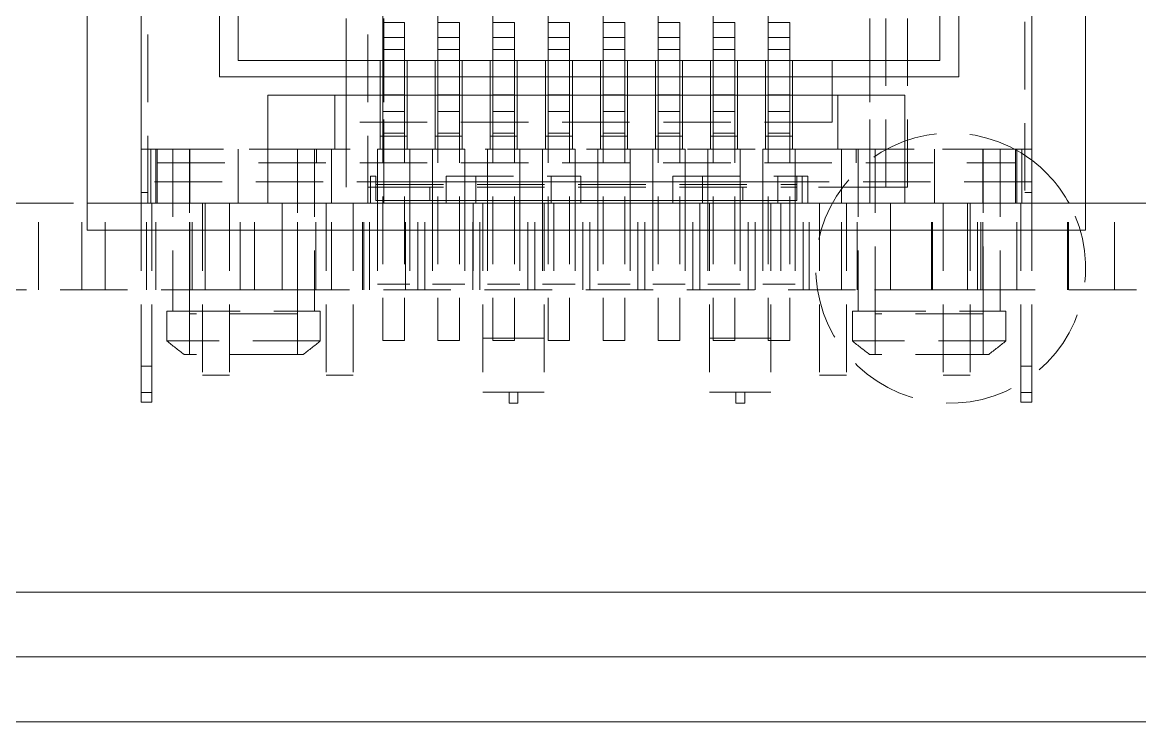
# Model space of a CAD drawing. Extents: x 2 to 587, y 5 to 415.
# Drawn here: x 187.46 to 208.16, y 99.36 to 112.32 of the extents above; entities that cross this region are included whole.
import ezdxf

# ---------------------------------------------------------------- set-up
doc = ezdxf.new("R2010")
doc.units = 0
doc.header["$LTSCALE"] = 5
doc.header["$MEASUREMENT"] = 0
doc.linetypes.add('HIDDEN', pattern=[0.375, 0.25, -0.125])
doc.layers.get('0').update_dxf_attribs({"linetype": 'CONTINUOUS', "lineweight": 25})
doc.layers.add('1', color=1, linetype='HIDDEN', lineweight=13)

# ---------------------------------------------------------------- blocks, each defined once
blk = doc.blocks.new('HIDDEN2')
at = {"layer": '1'}
for p, q in [((193.461, 121.764), (193.461, 108.964)), ((193.861, 108.964), (193.861, 121.764)), ((194.161, 121.764), (194.161, 108.964)), ((194.161, 108.964), (194.161, 121.764)), ((203.161, 108.964), (203.161, 121.764)), ((203.161, 121.764), (203.161, 108.964)), ((203.461, 121.764), (203.461, 108.964)), ((203.861, 121.764), (203.861, 109.264)), ((189.786, 108.964), (189.786, 119.824)), ((206.036, 119.824), (206.036, 108.964)), ((194.541, 112.032), (194.141, 112.032)), ((195.561, 112.032), (195.161, 112.032)), ((196.581, 112.032), (196.181, 112.032)), ((197.601, 112.032), (197.201, 112.032)), ((198.621, 112.032), (198.221, 112.032)), ((199.641, 112.032), (199.241, 112.032)), ((200.661, 112.032), (200.261, 112.032)), ((201.681, 112.032), (201.281, 112.032)), ((194.541, 111.814), (194.141, 111.814)), ((195.561, 111.814), (195.161, 111.814)), ((196.581, 111.814), (196.181, 111.814)), ((197.601, 111.814), (197.201, 111.814)), ((198.621, 111.814), (198.221, 111.814)), ((199.641, 111.814), (199.241, 111.814)), ((200.661, 111.814), (200.261, 111.814)), ((201.681, 111.814), (201.281, 111.814)), ((193.462, 110.464), (193.462, 111.609)), ((194.091, 111.609), (194.091, 110.464)), ((194.141, 110.972), (194.141, 111.609)), ((194.541, 110.972), (194.541, 111.609)), ((194.591, 111.609), (194.591, 110.464)), ((195.111, 111.609), (195.111, 110.464)), ((195.161, 110.972), (195.161, 111.609)), ((195.561, 110.972), (195.561, 111.609)), ((195.611, 111.609), (195.611, 110.464)), ((196.131, 111.609), (196.131, 110.464)), ((196.181, 110.972), (196.181, 111.609)), ((196.581, 110.972), (196.581, 111.609)), ((196.631, 111.609), (196.631, 110.464)), ((197.151, 111.609), (197.151, 110.464)), ((197.201, 110.972), (197.201, 111.609)), ((197.601, 110.972), (197.601, 111.609)), ((197.651, 111.609), (197.651, 110.464)), ((198.171, 111.609), (198.171, 110.464)), ((198.221, 110.972), (198.221, 111.609)), ((198.621, 110.972), (198.621, 111.609)), ((198.671, 111.609), (198.671, 110.464)), ((199.191, 111.609), (199.191, 110.464)), ((199.241, 110.972), (199.241, 111.609)), ((199.641, 110.972), (199.641, 111.609)), ((199.691, 111.609), (199.691, 110.464)), ((200.211, 111.609), (200.211, 110.464)), ((200.261, 110.972), (200.261, 111.609)), ((200.661, 110.972), (200.661, 111.609)), ((200.711, 111.609), (200.711, 110.464)), ((201.231, 111.609), (201.231, 110.464)), ((201.281, 110.972), (201.281, 111.609)), ((201.681, 110.972), (201.681, 111.609)), ((201.731, 111.609), (201.731, 110.464)), ((202.462, 110.464), (202.462, 111.609)), ((192.011, 109.964), (192.011, 110.964)), ((193.251, 110.964), (192.011, 110.964)), ((194.091, 110.964), (193.251, 110.964)), ((193.251, 109.964), (193.251, 110.964)), ((194.591, 110.964), (194.091, 110.964)), ((194.141, 110.972), (194.141, 110.264)), ((194.141, 110.972), (194.541, 110.972)), ((194.541, 110.972), (194.141, 110.972)), ((194.141, 110.964), (194.141, 106.424)), ((194.541, 110.972), (194.541, 110.264)), ((194.541, 110.964), (194.541, 106.424)), ((195.111, 110.964), (194.591, 110.964)), ((195.611, 110.964), (195.111, 110.964)), ((195.161, 110.972), (195.161, 110.264)), ((195.161, 110.972), (195.561, 110.972)), ((195.561, 110.972), (195.161, 110.972)), ((195.161, 110.964), (195.161, 106.424)), ((195.561, 110.972), (195.561, 110.264)), ((195.561, 110.964), (195.561, 106.424)), ((196.131, 110.964), (195.611, 110.964)), ((196.631, 110.964), (196.131, 110.964)), ((196.181, 110.972), (196.181, 110.264)), ((196.181, 110.972), (196.581, 110.972)), ((196.581, 110.972), (196.181, 110.972)), ((196.181, 110.964), (196.181, 106.424)), ((196.581, 110.972), (196.581, 110.264)), ((196.581, 110.964), (196.581, 106.424)), ((197.151, 110.964), (196.631, 110.964)), ((197.651, 110.964), (197.151, 110.964)), ((197.201, 110.972), (197.201, 110.264)), ((197.201, 110.972), (197.601, 110.972)), ((197.601, 110.972), (197.201, 110.972)), ((197.201, 110.964), (197.201, 106.424)), ((197.601, 110.972), (197.601, 110.264)), ((197.601, 110.964), (197.601, 106.424)), ((198.171, 110.964), (197.651, 110.964)), ((198.671, 110.964), (198.171, 110.964)), ((198.221, 110.972), (198.221, 110.264)), ((198.221, 110.972), (198.621, 110.972)), ((198.621, 110.972), (198.221, 110.972)), ((198.221, 110.964), (198.221, 106.424)), ((198.621, 110.972), (198.621, 110.264)), ((198.621, 110.964), (198.621, 106.424)), ((199.191, 110.964), (198.671, 110.964)), ((199.691, 110.964), (199.191, 110.964)), ((199.241, 110.972), (199.241, 110.264)), ((199.241, 110.972), (199.641, 110.972)), ((199.641, 110.972), (199.241, 110.972)), ((199.241, 110.964), (199.241, 106.424)), ((199.641, 110.972), (199.641, 110.264)), ((199.641, 110.964), (199.641, 106.424)), ((200.211, 110.964), (199.691, 110.964)), ((200.711, 110.964), (200.211, 110.964)), ((200.261, 110.972), (200.261, 110.264)), ((200.261, 110.972), (200.661, 110.972)), ((200.661, 110.972), (200.261, 110.972)), ((200.261, 110.964), (200.261, 106.424)), ((200.661, 110.972), (200.661, 110.264)), ((200.661, 110.964), (200.661, 106.424)), ((201.231, 110.964), (200.711, 110.964)), ((201.731, 110.964), (201.231, 110.964)), ((201.281, 110.972), (201.281, 110.264)), ((201.281, 110.972), (201.681, 110.972)), ((201.681, 110.972), (201.281, 110.972)), ((201.281, 110.964), (201.281, 106.424)), ((201.681, 110.972), (201.681, 110.264)), ((201.681, 110.964), (201.681, 106.424)), ((202.571, 110.964), (201.731, 110.964)), ((203.811, 110.964), (202.571, 110.964)), ((202.571, 109.964), (202.571, 110.964)), ((203.811, 109.964), (203.811, 110.964)), ((194.541, 110.664), (194.141, 110.664)), ((195.561, 110.664), (195.161, 110.664)), ((196.581, 110.664), (196.181, 110.664)), ((197.601, 110.664), (197.201, 110.664)), ((198.621, 110.664), (198.221, 110.664)), ((199.641, 110.664), (199.241, 110.664)), ((200.661, 110.664), (200.261, 110.664)), ((201.681, 110.664), (201.281, 110.664)), ((202.462, 110.464), (193.462, 110.464)), ((194.091, 110.464), (194.091, 110.209)), ((194.591, 110.209), (194.591, 110.464)), ((195.111, 110.464), (195.111, 110.209)), ((195.611, 110.209), (195.611, 110.464)), ((196.131, 110.464), (196.131, 110.209)), ((196.631, 110.209), (196.631, 110.464)), ((197.151, 110.464), (197.151, 110.209)), ((197.651, 110.209), (197.651, 110.464)), ((198.171, 110.464), (198.171, 110.209)), ((198.671, 110.209), (198.671, 110.464)), ((199.191, 110.464), (199.191, 110.209)), ((199.691, 110.209), (199.691, 110.464)), ((200.211, 110.464), (200.211, 110.209)), ((200.711, 110.209), (200.711, 110.464)), ((201.231, 110.464), (201.231, 110.209)), ((201.731, 110.209), (201.731, 110.464)), ((194.091, 109.964), (194.091, 110.209)), ((194.091, 110.209), (194.591, 110.209)), ((194.141, 110.264), (194.541, 110.264)), ((194.591, 109.964), (194.591, 110.209)), ((195.111, 109.964), (195.111, 110.209)), ((195.111, 110.209), (195.611, 110.209)), ((195.161, 110.264), (195.561, 110.264)), ((195.611, 109.964), (195.611, 110.209)), ((196.131, 109.964), (196.131, 110.209)), ((196.131, 110.209), (196.631, 110.209)), ((196.181, 110.264), (196.581, 110.264)), ((196.631, 109.964), (196.631, 110.209)), ((197.151, 109.964), (197.151, 110.209)), ((197.151, 110.209), (197.651, 110.209)), ((197.201, 110.264), (197.601, 110.264)), ((197.651, 109.964), (197.651, 110.209)), ((198.171, 109.964), (198.171, 110.209)), ((198.171, 110.209), (198.671, 110.209)), ((198.221, 110.264), (198.621, 110.264)), ((198.671, 109.964), (198.671, 110.209)), ((199.191, 109.964), (199.191, 110.209)), ((199.191, 110.209), (199.691, 110.209)), ((199.241, 110.264), (199.641, 110.264)), ((199.691, 109.964), (199.691, 110.209)), ((200.211, 109.964), (200.211, 110.209)), ((200.211, 110.209), (200.711, 110.209)), ((200.261, 110.264), (200.661, 110.264)), ((200.711, 109.964), (200.711, 110.209)), ((201.231, 109.964), (201.231, 110.209)), ((201.231, 110.209), (201.731, 110.209)), ((201.281, 110.264), (201.681, 110.264)), ((201.731, 109.964), (201.731, 110.209)), ((189.661, 109.964), (189.661, 108.964)), ((189.661, 109.964), (189.901, 109.964)), ((189.841, 109.964), (189.841, 108.964)), ((189.841, 109.964), (189.961, 109.964)), ((189.901, 109.964), (189.937, 109.964)), ((189.936, 109.964), (193.186, 109.964)), ((189.936, 109.964), (189.936, 108.964)), ((189.961, 109.964), (189.961, 109.714)), ((192.911, 109.964), (189.961, 109.964)), ((190.247, 109.964), (190.247, 106.964)), ((190.561, 106.914), (190.561, 109.964)), ((190.566, 109.964), (190.566, 108.964)), ((191.461, 108.964), (191.461, 109.964)), ((192.011, 108.964), (192.011, 109.964)), ((192.561, 106.914), (192.561, 109.964)), ((192.875, 109.964), (192.875, 106.964)), ((202.911, 109.964), (192.911, 109.964)), ((192.911, 109.714), (192.911, 109.964)), ((193.186, 109.964), (193.186, 108.964)), ((194.041, 109.964), (194.641, 109.964)), ((194.041, 109.964), (194.041, 109.014)), ((194.641, 109.964), (194.641, 109.014)), ((195.061, 109.964), (195.661, 109.964)), ((195.061, 109.964), (195.061, 109.014)), ((195.661, 109.964), (195.661, 109.014)), ((196.081, 109.964), (196.681, 109.964)), ((196.081, 109.964), (196.081, 109.014)), ((196.681, 109.964), (196.681, 109.014)), ((197.101, 109.964), (197.701, 109.964)), ((197.101, 109.964), (197.101, 109.014)), ((197.701, 109.964), (197.701, 109.014)), ((198.121, 109.964), (198.721, 109.964)), ((198.121, 109.964), (198.121, 109.014)), ((198.721, 109.964), (198.721, 109.014)), ((199.141, 109.964), (199.741, 109.964)), ((199.141, 109.964), (199.141, 109.014)), ((199.741, 109.964), (199.741, 109.014)), ((200.161, 109.964), (200.761, 109.964)), ((200.161, 109.964), (200.161, 109.014)), ((200.761, 109.964), (200.761, 109.014)), ((201.181, 109.964), (201.781, 109.964)), ((201.181, 109.964), (201.181, 109.014)), ((201.781, 109.964), (201.781, 109.014)), ((202.636, 109.964), (205.886, 109.964)), ((202.636, 109.964), (202.636, 108.964)), ((205.861, 109.964), (202.911, 109.964)), ((202.911, 109.714), (202.911, 109.964)), ((202.947, 109.964), (202.947, 106.964)), ((203.261, 106.914), (203.261, 109.964)), ((203.811, 108.964), (203.811, 109.964)), ((204.361, 108.964), (204.361, 109.964)), ((205.256, 109.964), (205.256, 108.964)), ((205.261, 106.914), (205.261, 109.964)), ((205.575, 109.964), (205.575, 106.964)), ((205.855, 109.964), (206.161, 109.964)), ((205.861, 109.964), (205.861, 109.714)), ((205.861, 109.964), (205.981, 109.964)), ((205.886, 109.964), (205.886, 108.964)), ((205.981, 109.964), (205.981, 108.964)), ((189.961, 109.714), (189.961, 108.964)), ((189.961, 109.714), (205.861, 109.714)), ((205.861, 108.964), (205.861, 109.714)), ((206.161, 109.364), (189.661, 109.364)), ((194.011, 109.314), (201.811, 109.314)), ((195.311, 109.464), (197.811, 109.464)), ((195.311, 108.964), (195.311, 109.464)), ((195.861, 109.464), (195.861, 108.964)), ((195.861, 109.464), (195.861, 108.964)), ((197.261, 109.464), (197.261, 108.964)), ((197.261, 109.464), (197.261, 108.964)), ((197.811, 108.964), (197.811, 109.464)), ((199.511, 108.964), (199.511, 109.464)), ((199.511, 109.464), (201.811, 109.464)), ((200.061, 109.464), (200.061, 108.964)), ((200.061, 109.464), (200.061, 108.964)), ((201.461, 109.464), (201.461, 108.964)), ((201.461, 109.464), (201.461, 108.964)), ((201.911, 109.464), (202.011, 109.464)), ((202.011, 108.964), (202.011, 109.464)), ((189.661, 109.164), (189.786, 109.164)), ((194.011, 109.264), (193.861, 109.264)), ((194.011, 109.264), (201.811, 109.264)), ((195.011, 109.264), (195.011, 109.014)), ((200.811, 109.014), (200.811, 109.264)), ((203.461, 109.264), (202.011, 109.264)), ((203.861, 109.264), (203.461, 109.264)), ((206.161, 109.164), (206.036, 109.164)), ((187.161, 108.964), (188.661, 108.964)), ((187.761, 107.364), (187.761, 108.964)), ((188.561, 107.364), (188.561, 108.964)), ((188.996, 107.364), (188.996, 108.964)), ((189.661, 108.964), (190.848, 108.964)), ((189.661, 108.964), (189.661, 105.947)), ((189.661, 108.964), (189.901, 108.964)), ((189.761, 107.364), (189.761, 108.964)), ((189.863, 108.964), (189.863, 105.947)), ((189.901, 108.964), (189.936, 108.964)), ((189.936, 107.364), (189.936, 108.964)), ((189.936, 108.964), (193.186, 108.964)), ((191.561, 108.964), (190.55, 108.964)), ((190.561, 107.364), (190.561, 108.964)), ((190.566, 107.364), (190.566, 108.964)), ((190.606, 107.364), (190.606, 108.964)), ((190.801, 108.964), (190.801, 105.784)), ((191.301, 108.964), (191.301, 105.784)), ((191.496, 107.364), (191.496, 108.964)), ((192.275, 108.964), (191.561, 108.964)), ((191.761, 107.364), (191.761, 108.964)), ((192.275, 108.964), (193.911, 108.964)), ((192.561, 107.364), (192.561, 108.964)), ((192.896, 107.364), (192.896, 108.964)), ((193.091, 108.964), (193.091, 105.784)), ((193.186, 107.364), (193.186, 108.964)), ((193.591, 108.964), (193.591, 105.784)), ((193.761, 107.364), (193.761, 108.964)), ((193.786, 107.364), (193.786, 108.964)), ((193.896, 107.364), (193.896, 108.964)), ((194.041, 108.964), (194.641, 108.964)), ((194.041, 108.964), (194.041, 107.464)), ((194.561, 107.364), (194.561, 108.964)), ((194.641, 108.964), (194.641, 107.464)), ((194.786, 107.364), (194.786, 108.964)), ((194.916, 107.364), (194.916, 108.964)), ((195.061, 108.964), (195.661, 108.964)), ((195.061, 108.964), (195.061, 107.464)), ((195.661, 108.964), (195.661, 107.464)), ((195.806, 107.364), (195.806, 108.964)), ((195.811, 108.964), (195.811, 107.364)), ((195.811, 108.964), (195.811, 107.364)), ((195.936, 107.364), (195.936, 108.964)), ((195.991, 108.964), (195.991, 105.464)), ((196.081, 108.964), (196.681, 108.964)), ((196.081, 108.964), (196.081, 107.464)), ((196.681, 108.964), (196.681, 107.464)), ((196.826, 107.364), (196.826, 108.964)), ((196.956, 107.364), (196.956, 108.964)), ((197.101, 108.964), (197.701, 108.964)), ((197.101, 108.964), (197.101, 107.464)), ((197.131, 108.964), (197.131, 105.464)), ((197.311, 108.964), (197.311, 107.364)), ((197.311, 108.964), (197.311, 107.364)), ((197.701, 108.964), (197.701, 107.464)), ((197.846, 107.364), (197.846, 108.964)), ((197.976, 107.364), (197.976, 108.964)), ((198.121, 108.964), (198.721, 108.964)), ((198.121, 108.964), (198.121, 107.464)), ((198.721, 108.964), (198.721, 107.464)), ((198.866, 107.364), (198.866, 108.964)), ((198.996, 107.364), (198.996, 108.964)), ((199.141, 108.964), (199.741, 108.964)), ((199.141, 108.964), (199.141, 107.464)), ((199.741, 108.964), (199.741, 107.464)), ((199.886, 107.364), (199.886, 108.964)), ((200.011, 108.964), (200.011, 107.364)), ((200.011, 108.964), (200.011, 107.364)), ((200.016, 107.364), (200.016, 108.964)), ((200.161, 108.964), (200.761, 108.964)), ((200.161, 108.964), (200.161, 107.464)), ((200.191, 108.964), (200.191, 105.464)), ((200.761, 108.964), (200.761, 107.464)), ((200.906, 107.364), (200.906, 108.964)), ((201.036, 107.364), (201.036, 108.964)), ((201.181, 108.964), (201.781, 108.964)), ((201.181, 108.964), (201.181, 107.464)), ((201.331, 108.964), (201.331, 105.464)), ((201.511, 108.964), (201.511, 107.364)), ((201.511, 108.964), (201.511, 107.364)), ((201.781, 108.964), (201.781, 107.464)), ((201.911, 108.964), (203.548, 108.964)), ((201.926, 107.364), (201.926, 108.964)), ((202.036, 107.364), (202.036, 108.964)), ((202.231, 108.964), (202.231, 105.784)), ((202.636, 107.364), (202.636, 108.964)), ((202.636, 108.964), (205.886, 108.964)), ((202.731, 108.964), (202.731, 105.784)), ((202.926, 107.364), (202.926, 108.964)), ((204.261, 108.964), (203.25, 108.964)), ((204.975, 108.964), (204.261, 108.964)), ((204.306, 107.364), (204.306, 108.964)), ((204.306, 107.364), (204.306, 108.964)), ((204.326, 107.364), (204.326, 108.964)), ((204.521, 108.964), (204.521, 105.784)), ((204.975, 108.964), (206.161, 108.964)), ((205.021, 108.964), (205.021, 105.784)), ((205.156, 107.364), (205.156, 108.964)), ((205.156, 107.364), (205.156, 108.964)), ((205.216, 107.364), (205.216, 108.964)), ((205.256, 107.364), (205.256, 108.964)), ((205.855, 108.964), (206.161, 108.964)), ((205.886, 107.364), (205.886, 108.964)), ((205.96, 108.964), (205.96, 105.947)), ((206.161, 108.964), (206.161, 105.947)), ((206.826, 107.364), (206.826, 108.964)), ((206.846, 107.364), (206.846, 108.964)), ((206.846, 107.364), (206.846, 108.964)), ((207.161, 108.964), (212.661, 108.964)), ((207.696, 107.364), (207.696, 108.964)), ((207.696, 107.364), (207.696, 108.964)), ((190.848, 107.364), (190.848, 108.464)), ((192.275, 107.364), (192.275, 108.464)), ((203.548, 107.364), (203.548, 108.464)), ((204.975, 107.364), (204.975, 108.464)), ((194.041, 107.464), (194.641, 107.464)), ((195.061, 107.464), (195.661, 107.464)), ((196.081, 107.464), (196.681, 107.464)), ((197.101, 107.464), (197.701, 107.464)), ((198.121, 107.464), (198.721, 107.464)), ((199.141, 107.464), (199.741, 107.464)), ((200.161, 107.464), (200.761, 107.464)), ((201.181, 107.464), (201.781, 107.464)), ((173.161, 107.364), (190.848, 107.364)), ((191.561, 107.364), (190.55, 107.364)), ((192.275, 107.364), (191.561, 107.364)), ((192.275, 107.364), (203.548, 107.364)), ((204.261, 107.364), (203.25, 107.364)), ((204.975, 107.364), (204.261, 107.364)), ((204.975, 107.364), (213.155, 107.364)), ((190.141, 106.414), (190.141, 106.964)), ((190.141, 106.964), (190.247, 106.964)), ((190.247, 106.964), (192.875, 106.964)), ((190.561, 106.164), (190.561, 106.914)), ((192.561, 106.914), (190.561, 106.914)), ((192.561, 106.164), (192.561, 106.914)), ((192.875, 106.964), (192.982, 106.964)), ((192.982, 106.414), (192.982, 106.964)), ((202.841, 106.414), (202.841, 106.964)), ((202.841, 106.964), (202.947, 106.964)), ((202.947, 106.964), (205.575, 106.964)), ((205.261, 106.914), (203.261, 106.914)), ((203.261, 106.164), (203.261, 106.914)), ((205.261, 106.164), (205.261, 106.914)), ((205.575, 106.964), (205.682, 106.964)), ((205.682, 106.414), (205.682, 106.964)), ((192.982, 106.414), (190.141, 106.414)), ((194.541, 106.424), (194.141, 106.424)), ((195.561, 106.424), (195.161, 106.424)), ((195.991, 106.464), (197.131, 106.464)), ((195.991, 106.464), (197.131, 106.464)), ((196.581, 106.424), (196.181, 106.424)), ((197.601, 106.424), (197.201, 106.424)), ((198.621, 106.424), (198.221, 106.424)), ((199.641, 106.424), (199.241, 106.424)), ((200.191, 106.464), (201.331, 106.464)), ((200.191, 106.464), (201.331, 106.464)), ((200.661, 106.424), (200.261, 106.424)), ((201.681, 106.424), (201.281, 106.424)), ((205.682, 106.414), (202.841, 106.414)), ((190.457, 106.164), (190.561, 106.164)), ((192.561, 106.164), (190.561, 106.164)), ((192.561, 106.164), (192.666, 106.164)), ((203.157, 106.164), (203.261, 106.164)), ((205.261, 106.164), (203.261, 106.164)), ((205.261, 106.164), (205.366, 106.164)), ((189.661, 105.947), (189.661, 105.458)), ((189.661, 105.947), (189.863, 105.947)), ((189.661, 105.947), (189.863, 105.947)), ((189.863, 105.947), (189.863, 105.458)), ((191.301, 105.784), (190.801, 105.784)), ((193.591, 105.784), (193.091, 105.784)), ((202.731, 105.784), (202.231, 105.784)), ((205.021, 105.784), (204.521, 105.784)), ((205.96, 105.947), (206.161, 105.947)), ((205.96, 105.947), (205.96, 105.458)), ((205.96, 105.947), (206.161, 105.947)), ((206.161, 105.947), (206.161, 105.458)), ((189.661, 105.284), (189.661, 105.458)), ((189.661, 105.458), (189.863, 105.458)), ((189.661, 105.458), (189.863, 105.458)), ((189.863, 105.284), (189.863, 105.458)), ((195.991, 105.464), (196.537, 105.464)), ((196.479, 105.464), (196.479, 105.264)), ((196.537, 105.464), (196.586, 105.464)), ((196.537, 105.464), (196.593, 105.464)), ((196.586, 105.464), (197.131, 105.464)), ((196.644, 105.464), (196.644, 105.264)), ((200.191, 105.464), (200.737, 105.464)), ((200.679, 105.464), (200.679, 105.264)), ((200.737, 105.464), (200.786, 105.464)), ((200.737, 105.464), (200.793, 105.464)), ((200.786, 105.464), (201.331, 105.464)), ((200.844, 105.464), (200.844, 105.264)), ((205.96, 105.458), (206.161, 105.458)), ((205.96, 105.458), (206.161, 105.458)), ((205.96, 105.284), (205.96, 105.458)), ((206.161, 105.284), (206.161, 105.458)), ((189.661, 105.284), (189.863, 105.284)), ((196.479, 105.264), (196.644, 105.264)), ((200.679, 105.264), (200.844, 105.264)), ((205.96, 105.284), (206.161, 105.284)), ((162.861, 101.764), (246.461, 101.764)), ((163.861, 101.764), (245.461, 101.764)), ((256.961, 100.564), (152.361, 100.564)), ((162.861, 100.564), (246.461, 100.564)), ((256.961, 99.364), (152.361, 99.364))]:
    blk.add_line(p, q, dxfattribs=at)
for centre, radius, start, end in [((204.661, 107.764), 2.5, 53.1322, 28.6831), ((195.776, 113.206), 8.825, 230.3148, 232.9302), ((187.346, 113.206), 8.825, 307.0698, 309.6852), ((208.476, 113.206), 8.825, 230.3148, 232.9302), ((200.046, 113.206), 8.825, 307.0698, 309.6852)]:
    blk.add_arc(centre, radius, start, end, dxfattribs=at)

msp = doc.modelspace()

# ---------------------------------------------------------------- linework, layer by layer
at = {"color": 7, "lineweight": 18, "ltscale": 0.36775}
for p, q in [((188.661, 123.174), (188.661, 108.464)), ((207.161, 108.464), (207.161, 123.174))]:
    msp.add_line(p, q, dxfattribs=at)
at = {"color": 7, "lineweight": 18, "ltscale": 0.33025}
for p, q in [((189.661, 122.174), (189.661, 108.964)), ((206.161, 108.964), (206.161, 122.174))]:
    msp.add_line(p, q, dxfattribs=at)
at = {"color": 7, "lineweight": 18, "ltscale": 0.086875}
for p, q in [((191.112, 114.784), (191.112, 111.309)), ((204.812, 111.309), (204.812, 114.784))]:
    msp.add_line(p, q, dxfattribs=at)
at = {"color": 7, "lineweight": 18, "ltscale": 0.0762}
for p, q in [((191.462, 114.657), (191.462, 111.609)), ((204.462, 111.609), (204.462, 114.657))]:
    msp.add_line(p, q, dxfattribs=at)
at = {"color": 7, "lineweight": 18, "ltscale": 0.05355}
for p, q in [((194.141, 112.315), (194.141, 114.457)), ((195.161, 112.315), (195.161, 114.457)), ((196.181, 112.315), (196.181, 114.457)), ((197.201, 112.315), (197.201, 114.457)), ((198.221, 112.315), (198.221, 114.457)), ((199.241, 112.315), (199.241, 114.457)), ((200.261, 112.315), (200.261, 114.457)), ((201.281, 112.315), (201.281, 114.457))]:
    msp.add_line(p, q, dxfattribs=at)
at = {"color": 7, "lineweight": 18, "ltscale": 0.012516}
for p, q in [((194.141, 112.315), (194.141, 111.814)), ((194.541, 112.315), (194.541, 111.814)), ((195.161, 112.315), (195.161, 111.814)), ((195.561, 112.315), (195.561, 111.814)), ((196.181, 112.315), (196.181, 111.814)), ((196.581, 112.315), (196.581, 111.814)), ((197.201, 112.315), (197.201, 111.814)), ((197.601, 112.315), (197.601, 111.814)), ((198.221, 112.315), (198.221, 111.814)), ((198.621, 112.315), (198.621, 111.814)), ((199.241, 112.315), (199.241, 111.814)), ((199.641, 112.315), (199.641, 111.814)), ((200.261, 112.315), (200.261, 111.814)), ((200.661, 112.315), (200.661, 111.814)), ((201.281, 112.315), (201.281, 111.814)), ((201.681, 112.315), (201.681, 111.814))]:
    msp.add_line(p, q, dxfattribs=at)
at = {"color": 7, "lineweight": 9, "ltscale": 0.01}
for p, q in [((194.141, 112.315), (194.541, 112.315)), ((195.161, 112.315), (195.561, 112.315)), ((196.181, 112.315), (196.581, 112.315)), ((197.201, 112.315), (197.601, 112.315)), ((198.221, 112.315), (198.621, 112.315)), ((199.241, 112.315), (199.641, 112.315)), ((200.261, 112.315), (200.661, 112.315)), ((201.281, 112.315), (201.681, 112.315)), ((194.541, 111.814), (194.141, 111.814)), ((195.561, 111.814), (195.161, 111.814)), ((196.581, 111.814), (196.181, 111.814)), ((197.601, 111.814), (197.201, 111.814)), ((198.621, 111.814), (198.221, 111.814)), ((199.641, 111.814), (199.241, 111.814)), ((200.661, 111.814), (200.261, 111.814)), ((201.681, 111.814), (201.281, 111.814))]:
    msp.add_line(p, q, dxfattribs=at)
at = {"color": 7, "lineweight": 18, "ltscale": 0.005125}
for p, q in [((194.141, 111.609), (194.141, 111.814)), ((194.541, 111.609), (194.541, 111.814)), ((195.161, 111.609), (195.161, 111.814)), ((195.561, 111.609), (195.561, 111.814)), ((196.181, 111.609), (196.181, 111.814)), ((196.581, 111.609), (196.581, 111.814)), ((197.201, 111.609), (197.201, 111.814)), ((197.601, 111.609), (197.601, 111.814)), ((198.221, 111.609), (198.221, 111.814)), ((198.621, 111.609), (198.621, 111.814)), ((199.241, 111.609), (199.241, 111.814)), ((199.641, 111.609), (199.641, 111.814)), ((200.261, 111.609), (200.261, 111.814)), ((200.661, 111.609), (200.661, 111.814)), ((201.281, 111.609), (201.281, 111.814)), ((201.681, 111.609), (201.681, 111.814))]:
    msp.add_line(p, q, dxfattribs=at)
at = {"color": 7, "lineweight": 18, "ltscale": 0.325}
msp.add_line((191.462, 111.609), (204.462, 111.609), dxfattribs=at)
at = {"color": 7, "lineweight": 18, "ltscale": 0.3425}
msp.add_line((191.112, 111.309), (204.812, 111.309), dxfattribs=at)
at = {"color": 7, "lineweight": 18, "ltscale": 0.025}
for p, q in [((206.161, 109.964), (206.161, 108.964)), ((188.661, 108.964), (189.661, 108.964)), ((206.161, 108.964), (207.161, 108.964))]:
    msp.add_line(p, q, dxfattribs=at)
at = {"color": 7, "lineweight": 18, "ltscale": 0.0125}
for p, q in [((193.911, 108.964), (193.911, 109.464)), ((201.911, 108.964), (201.911, 109.464)), ((190.848, 108.464), (190.848, 108.964)), ((192.275, 108.464), (192.275, 108.964)), ((203.548, 108.464), (203.548, 108.964)), ((204.975, 108.464), (204.975, 108.964))]:
    msp.add_line(p, q, dxfattribs=at)
at = {"color": 7, "lineweight": 18, "ltscale": 0.0025}
for p, q in [((194.011, 109.464), (193.911, 109.464)), ((194.011, 109.464), (194.011, 109.364)), ((201.811, 109.464), (201.811, 109.364)), ((201.911, 109.464), (201.811, 109.464))]:
    msp.add_line(p, q, dxfattribs=at)
at = {"color": 7, "lineweight": 9, "ltscale": 0.195}
msp.add_line((201.811, 109.364), (194.011, 109.364), dxfattribs=at)
at = {"color": 7, "lineweight": 18, "ltscale": 0.00875}
for p, q in [((194.011, 109.364), (194.011, 109.014)), ((201.811, 109.014), (201.811, 109.364))]:
    msp.add_line(p, q, dxfattribs=at)
at = {"color": 7, "lineweight": 18, "ltscale": 0.10625}
for p, q in [((189.661, 108.964), (193.911, 108.964)), ((201.911, 108.964), (206.161, 108.964))]:
    msp.add_line(p, q, dxfattribs=at)
at = {"color": 7, "lineweight": 18, "ltscale": 0.2}
msp.add_line((193.911, 108.964), (201.911, 108.964), dxfattribs=at)
at = {"color": 7, "lineweight": 18, "ltscale": 0.00325}
for p, q in [((193.911, 108.964), (194.041, 108.964)), ((201.781, 108.964), (201.911, 108.964))]:
    msp.add_line(p, q, dxfattribs=at)
at = {"color": 7, "lineweight": 18, "ltscale": 0.195}
msp.add_line((201.811, 109.014), (194.011, 109.014), dxfattribs=at)
at = {"color": 7, "lineweight": 18, "ltscale": 0.00125}
for p, q in [((194.041, 109.014), (194.041, 108.964)), ((194.641, 109.014), (194.641, 108.964)), ((195.061, 109.014), (195.061, 108.964)), ((195.661, 109.014), (195.661, 108.964)), ((196.081, 109.014), (196.081, 108.964)), ((196.681, 109.014), (196.681, 108.964)), ((197.101, 109.014), (197.101, 108.964)), ((197.701, 109.014), (197.701, 108.964)), ((198.121, 109.014), (198.121, 108.964)), ((198.721, 109.014), (198.721, 108.964)), ((199.141, 109.014), (199.141, 108.964)), ((199.741, 109.014), (199.741, 108.964)), ((200.161, 109.014), (200.161, 108.964)), ((200.761, 109.014), (200.761, 108.964)), ((201.181, 109.014), (201.181, 108.964)), ((201.781, 109.014), (201.781, 108.964))]:
    msp.add_line(p, q, dxfattribs=at)
at = {"color": 7, "lineweight": 18, "ltscale": 0.0105}
for p, q in [((194.641, 108.964), (195.061, 108.964)), ((195.661, 108.964), (196.081, 108.964)), ((196.681, 108.964), (197.101, 108.964)), ((197.701, 108.964), (198.121, 108.964)), ((198.721, 108.964), (199.141, 108.964)), ((199.741, 108.964), (200.161, 108.964)), ((200.761, 108.964), (201.181, 108.964))]:
    msp.add_line(p, q, dxfattribs=at)
at = {"color": 7, "lineweight": 18, "ltscale": 0.4625}
msp.add_line((207.161, 108.464), (188.661, 108.464), dxfattribs=at)
at = {"color": 7, "lineweight": 18}
msp.add_line((258.661, 99.364), (150.661, 99.364), dxfattribs=at)
msp.add_arc((204.661, 107.764), 2.5, 28.6831, 53.1322, dxfattribs=at)

# ---------------------------------------------------------------- block references
msp.add_blockref('HIDDEN2', (0, 0))

doc.saveas('drawing.dxf')
